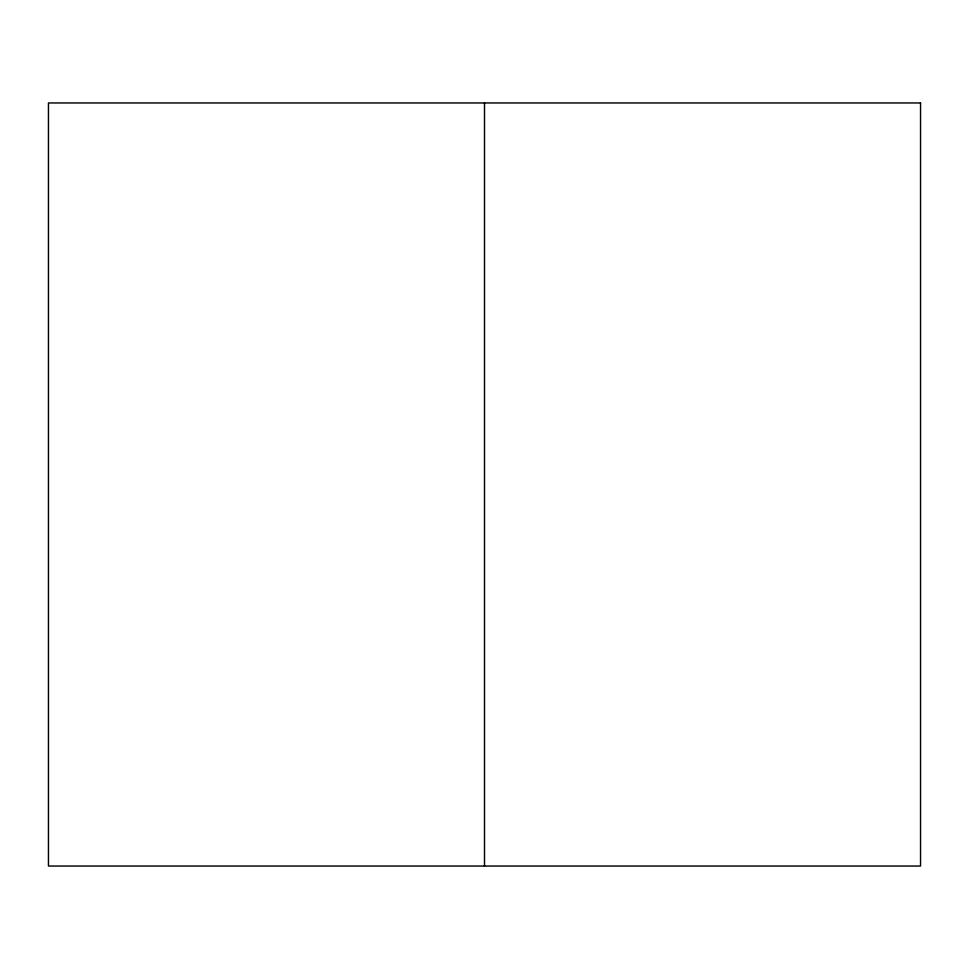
<?xml version="1.0" encoding="UTF-8"?>
<svg xmlns="http://www.w3.org/2000/svg" width="969" height="969" viewBox="0 0 969 969"><rect width="100%" height="100%" fill="white"/><g stroke="black" fill="none" stroke-linecap="round" stroke-linejoin="round"><path stroke-width="1.45" d="M484.5 102.956L484.5 866.044M920.55 102.956L48.45 102.956L48.45 866.044L920.55 866.044L920.55 102.956"/></g></svg>
